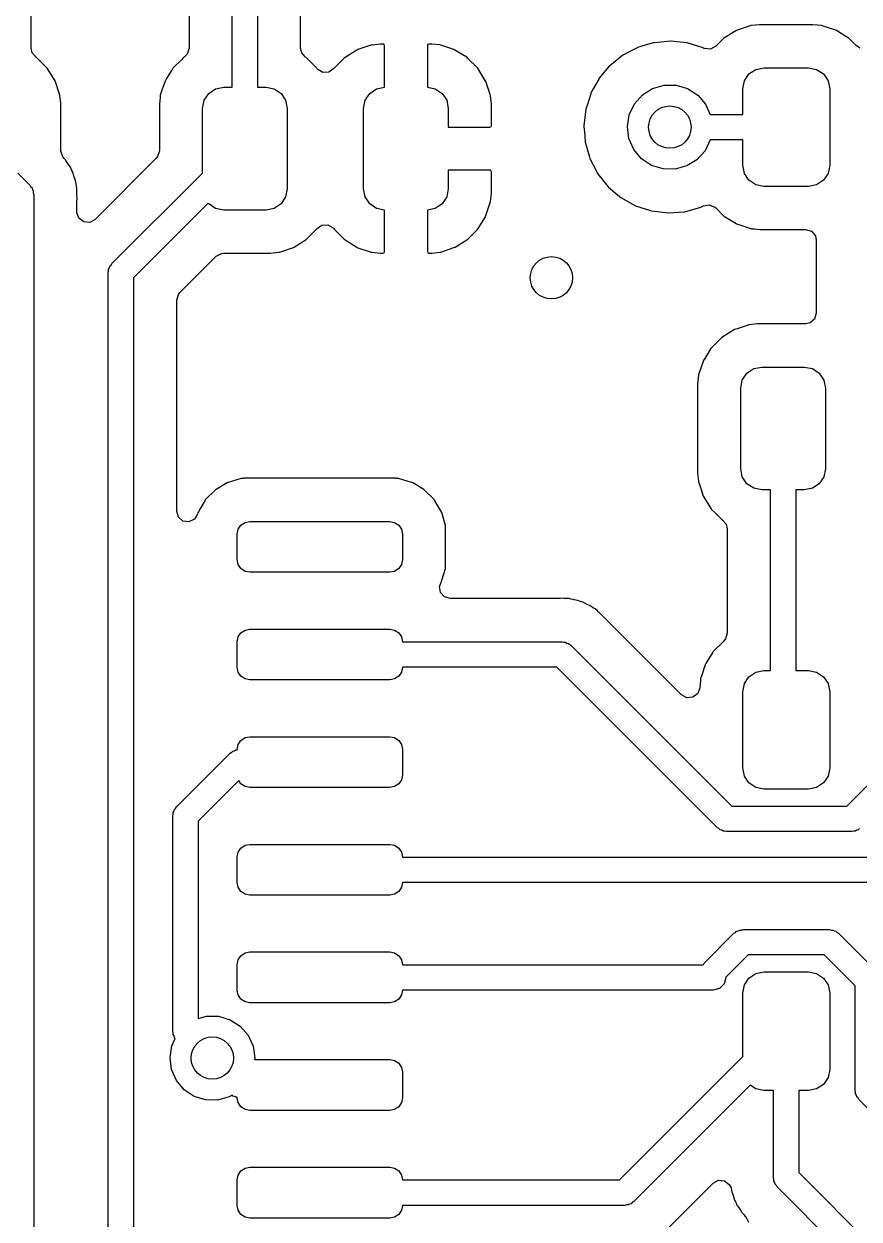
# Model space of a CAD drawing. Extents: x 41 to 172, y -227 to -42.
# Drawn here: x 128.52 to 138.38, y -110.42 to -96.32 of the extents above; entities that cross this region are included whole.
import ezdxf

# ---------------------------------------------------------------- set-up
doc = ezdxf.new("R2010")
doc.units = 0
doc.layers.add('BLACK', color=7, linetype='CONTINUOUS')

msp = doc.modelspace()

# ---------------------------------------------------------------- linework, layer by layer
at = {"layer": 'BLACK', "linetype": 'CONTINUOUS'}
for p, q in [((130.98, -97.065), (130.98, -85.815)), ((128.608, -96.6054), (128.608, -89.6831)), ((130.471, -93.2913), (130.471, -96.6056)), ((131.28, -93.495), (131.28, -97.065)), ((131.788, -96.6054), (131.788, -94.2136)), ((136.931, -96.3944), (136.781, -96.4875)), ((137.008, -96.3687), (136.931, -96.3944)), ((137.092, -96.3407), (137.008, -96.3687)), ((137.099, -96.3385), (137.092, -96.3407)), ((137.092, -96.3407), (137.092, -96.3407)), ((137.106, -96.3378), (137.099, -96.3385)), ((137.201, -96.3278), (137.106, -96.3378)), ((137.106, -96.3378), (137.106, -96.3378)), ((137.205, -96.3275), (137.201, -96.3278)), ((137.201, -96.3278), (137.201, -96.3278)), ((137.83, -96.3275), (137.205, -96.3275)), ((137.885, -96.3331), (137.83, -96.3275)), ((137.928, -96.3375), (137.885, -96.3331)), ((137.935, -96.3382), (137.928, -96.3375)), ((137.928, -96.3375), (137.928, -96.3375)), ((137.941, -96.3404), (137.935, -96.3382)), ((137.942, -96.3407), (137.941, -96.3404)), ((137.941, -96.3404), (137.941, -96.3404)), ((138.103, -96.3939), (137.942, -96.3407)), ((138.109, -96.3977), (138.103, -96.3939)), ((138.221, -96.4666), (138.109, -96.3977)), ((138.109, -96.3977), (138.109, -96.3977)), ((132.617, -96.5701), (132.463, -96.6216)), ((132.631, -96.5673), (132.617, -96.5701)), ((132.726, -96.5573), (132.631, -96.5673)), ((132.733, -96.557), (132.726, -96.5573)), ((132.762, -96.557), (132.733, -96.557)), ((132.77, -96.5587), (132.762, -96.557)), ((132.772, -96.5599), (132.77, -96.5587)), ((132.776, -96.5751), (132.772, -96.5599)), ((132.776, -97.0658), (132.776, -96.5751)), ((133.286, -96.5629), (133.284, -96.5705)), ((133.284, -96.5705), (133.284, -97.0658)), ((133.287, -96.5615), (133.286, -96.5629)), ((133.302, -96.557), (133.287, -96.5615)), ((133.327, -96.557), (133.302, -96.557)), ((133.334, -96.5573), (133.327, -96.557)), ((133.428, -96.567), (133.334, -96.5573)), ((133.441, -96.5699), (133.428, -96.567)), ((133.596, -96.621), (133.441, -96.5699)), ((135.759, -96.5993), (135.688, -96.6361)), ((135.764, -96.5964), (135.759, -96.5993)), ((135.759, -96.5993), (135.759, -96.5993)), ((135.852, -96.5705), (135.764, -96.5964)), ((135.948, -96.5423), (135.852, -96.5705)), ((135.954, -96.5406), (135.948, -96.5423)), ((135.948, -96.5423), (135.948, -96.5423)), ((135.96, -96.54), (135.954, -96.5406)), ((136.079, -96.5292), (135.96, -96.54)), ((135.96, -96.54), (135.96, -96.54)), ((136.151, -96.5226), (136.079, -96.5292)), ((136.157, -96.5233), (136.151, -96.5226)), ((136.342, -96.5427), (136.157, -96.5233)), ((136.157, -96.5233), (136.157, -96.5233)), ((136.348, -96.5433), (136.342, -96.5427)), ((136.342, -96.5427), (136.342, -96.5427)), ((136.537, -96.6018), (136.348, -96.5433)), ((136.542, -96.6047), (136.537, -96.6018)), ((136.687, -96.5809), (136.625, -96.615)), ((136.698, -96.5699), (136.687, -96.5809)), ((136.781, -96.4875), (136.698, -96.5699)), ((138.253, -96.4867), (138.221, -96.4666)), ((138.258, -96.4919), (138.253, -96.4867)), ((138.341, -96.5743), (138.258, -96.4919)), ((138.386, -96.6032), (138.341, -96.5743)), ((128.621, -96.6599), (128.608, -96.6054)), ((128.662, -96.706), (128.621, -96.6599)), ((128.661, -96.7073), (128.662, -96.706)), ((128.667, -96.7119), (128.661, -96.7073)), ((128.673, -96.7157), (128.667, -96.7119)), ((128.798, -96.8407), (128.673, -96.7157)), ((130.385, -96.737), (130.281, -96.8417)), ((130.4, -96.7217), (130.385, -96.737)), ((130.406, -96.7165), (130.4, -96.7217)), ((130.412, -96.7127), (130.406, -96.7165)), ((130.418, -96.7081), (130.412, -96.7127)), ((130.451, -96.6737), (130.417, -96.7075)), ((130.417, -96.7075), (130.418, -96.7081)), ((130.471, -96.6056), (130.451, -96.6737)), ((131.801, -96.6599), (131.788, -96.6054)), ((131.842, -96.706), (131.801, -96.6599)), ((131.841, -96.7073), (131.842, -96.706)), ((131.847, -96.7119), (131.841, -96.7073)), ((131.853, -96.7157), (131.847, -96.7119)), ((131.978, -96.8407), (131.853, -96.7157)), ((132.301, -96.7221), (132.186, -96.8368)), ((132.312, -96.7131), (132.301, -96.7221)), ((132.45, -96.6278), (132.312, -96.7131)), ((132.463, -96.6216), (132.45, -96.6278)), ((133.609, -96.6272), (133.596, -96.621)), ((133.747, -96.7122), (133.609, -96.6272)), ((133.758, -96.7213), (133.747, -96.7122)), ((133.873, -96.8358), (133.758, -96.7213)), ((135.589, -96.688), (135.435, -96.812)), ((135.688, -96.6361), (135.589, -96.688)), ((136.548, -96.6071), (136.542, -96.6047)), ((136.554, -96.61), (136.548, -96.607)), ((136.548, -96.607), (136.548, -96.6071)), ((136.625, -96.615), (136.554, -96.61)), ((128.892, -96.9911), (128.798, -96.8407)), ((130.277, -96.8479), (130.207, -96.9617)), ((130.281, -96.8417), (130.277, -96.8479)), ((130.277, -96.8479), (130.277, -96.8479)), ((131.982, -96.8466), (131.978, -96.8407)), ((131.989, -96.8544), (131.982, -96.8466)), ((132.05, -96.8901), (131.989, -96.8544)), ((132.179, -96.8458), (132.121, -96.8868)), ((132.186, -96.8368), (132.179, -96.8458)), ((133.882, -96.8472), (133.873, -96.8358)), ((133.967, -96.985), (133.882, -96.8472)), ((135.429, -96.8189), (135.308, -96.9635)), ((135.431, -96.8167), (135.429, -96.8189)), ((135.435, -96.812), (135.431, -96.8167)), ((137.078, -96.9092), (137.159, -96.855)), ((137.159, -96.855), (137.255, -96.836)), ((137.255, -96.836), (137.78, -96.836)), ((137.78, -96.836), (137.876, -96.855)), ((137.876, -96.855), (137.957, -96.9092)), ((128.948, -97.1588), (128.892, -96.9911)), ((130.188, -96.9923), (130.172, -97.0389)), ((130.207, -96.9617), (130.188, -96.9923)), ((132.121, -96.8868), (132.05, -96.8901)), ((133.973, -96.9982), (133.967, -96.985)), ((134.025, -97.1524), (133.973, -96.9982)), ((135.305, -96.9689), (135.241, -97.0857)), ((135.308, -96.9635), (135.305, -96.9689)), ((135.305, -96.9689), (135.305, -96.9689)), ((137.005, -97.086), (137.024, -96.9903)), ((137.024, -96.9903), (137.078, -96.9092)), ((137.957, -96.9092), (138.011, -96.9903)), ((138.011, -96.9903), (138.03, -97.086)), ((128.948, -97.1657), (128.948, -97.1588)), ((128.957, -97.2482), (128.948, -97.1657)), ((128.948, -97.1657), (128.948, -97.1657)), ((130.132, -97.167), (130.129, -97.1877)), ((130.156, -97.0897), (130.132, -97.1601)), ((130.132, -97.1601), (130.132, -97.167)), ((130.132, -97.167), (130.132, -97.167)), ((130.172, -97.0389), (130.156, -97.0897)), ((130.649, -97.2193), (130.703, -97.1382)), ((130.703, -97.1382), (130.784, -97.084)), ((130.784, -97.084), (130.88, -97.065)), ((130.88, -97.065), (130.98, -97.065)), ((131.28, -97.065), (131.38, -97.065)), ((131.38, -97.065), (131.476, -97.084)), ((131.476, -97.084), (131.557, -97.1382)), ((131.557, -97.1382), (131.611, -97.2193)), ((132.549, -97.2193), (132.603, -97.1382)), ((132.603, -97.1382), (132.684, -97.084)), ((132.684, -97.084), (132.776, -97.0658)), ((133.284, -97.0658), (133.376, -97.084)), ((133.376, -97.084), (133.457, -97.1382)), ((133.457, -97.1382), (133.511, -97.2193)), ((134.028, -97.1658), (134.025, -97.1524)), ((134.038, -97.2614), (134.028, -97.1658)), ((135.211, -97.1427), (135.171, -97.2679)), ((135.213, -97.1368), (135.211, -97.1427)), ((135.211, -97.1427), (135.211, -97.1427)), ((135.241, -97.0857), (135.213, -97.1368)), ((135.726, -97.2615), (135.82, -97.1552)), ((135.82, -97.1552), (135.94, -97.0796)), ((135.94, -97.0796), (136.076, -97.0406)), ((136.076, -97.0406), (136.218, -97.0415)), ((136.218, -97.0415), (136.354, -97.0821)), ((136.354, -97.0821), (136.473, -97.1592)), ((136.473, -97.1592), (136.565, -97.2666)), ((137.005, -97.386), (137.005, -97.086)), ((138.03, -97.086), (138.03, -97.986)), ((128.958, -97.2646), (128.957, -97.2482)), ((128.958, -97.8138), (128.958, -97.2646)), ((130.129, -97.1877), (130.121, -97.2646)), ((130.121, -97.2646), (130.121, -97.8151)), ((130.63, -97.315), (130.649, -97.2193)), ((131.611, -97.2193), (131.63, -97.315)), ((132.53, -97.315), (132.549, -97.2193)), ((133.511, -97.2193), (133.53, -97.315)), ((134.038, -97.2679), (134.038, -97.2614)), ((134.038, -97.5225), (134.038, -97.2679)), ((135.171, -97.2679), (135.153, -97.3253)), ((135.666, -97.3898), (135.726, -97.2615)), ((136.565, -97.2666), (136.62, -97.386)), ((130.63, -98.0779), (130.63, -97.315)), ((131.63, -97.315), (131.63, -98.265)), ((132.53, -98.265), (132.53, -97.315)), ((133.53, -97.315), (133.53, -97.536)), ((135.153, -97.3253), (135.131, -97.5219)), ((135.644, -97.5299), (135.666, -97.3898)), ((136.62, -97.386), (137.005, -97.386)), ((133.53, -97.536), (134.02, -97.536)), ((134.02, -97.536), (134.035, -97.5315)), ((134.035, -97.5315), (134.036, -97.5301)), ((134.036, -97.5301), (134.038, -97.5225)), ((135.131, -97.5219), (135.131, -97.528)), ((135.131, -97.528), (135.14, -97.6302)), ((135.662, -97.6705), (135.644, -97.5299)), ((135.14, -97.6302), (135.147, -97.7189)), ((135.147, -97.7189), (135.149, -97.7249)), ((135.149, -97.7249), (135.196, -97.8878)), ((135.72, -97.8002), (135.662, -97.6705)), ((136.62, -97.688), (136.559, -97.8156)), ((136.621, -97.686), (136.62, -97.688)), ((137.005, -97.686), (136.621, -97.686)), ((137.005, -97.986), (137.005, -97.686)), ((128.959, -97.821), (128.958, -97.8138)), ((128.983, -97.8878), (128.959, -97.821)), ((130.121, -97.8151), (130.101, -97.8832)), ((135.811, -97.9087), (135.72, -97.8002)), ((136.559, -97.8156), (136.463, -97.9207)), ((128.986, -97.8925), (128.983, -97.8878)), ((128.999, -97.9075), (128.986, -97.8925)), ((129.014, -97.9227), (128.999, -97.9075)), ((129.018, -97.9295), (129.014, -97.9227)), ((129.037, -97.9625), (129.018, -97.9295)), ((129.018, -97.9295), (129.018, -97.9295)), ((129.044, -97.9724), (129.037, -97.9625)), ((129.071, -98.0098), (129.044, -97.9724)), ((129.079, -98.0297), (129.071, -98.0098)), ((130.085, -97.9041), (129.363, -98.6256)), ((130.101, -97.8832), (130.085, -97.9041)), ((135.196, -97.8878), (135.202, -97.909)), ((135.202, -97.909), (135.205, -97.9145)), ((135.205, -97.9145), (135.274, -98.0499)), ((135.929, -97.9873), (135.811, -97.9087)), ((136.064, -98.0296), (135.929, -97.9873)), ((136.343, -97.9949), (136.206, -98.0322)), ((136.463, -97.9207), (136.343, -97.9949)), ((137.024, -98.0817), (137.005, -97.986)), ((138.03, -97.986), (138.011, -98.0817)), ((128.45, -98.0779), (128.596, -98.2235)), ((129.088, -98.0475), (129.079, -98.0297)), ((129.099, -98.0659), (129.088, -98.0475)), ((129.101, -98.0735), (129.099, -98.0659)), ((129.112, -98.1103), (129.101, -98.0735)), ((129.101, -98.0735), (129.101, -98.0735)), ((129.115, -98.1215), (129.112, -98.1103)), ((129.132, -98.1645), (129.115, -98.1215)), ((129.561, -99.1469), (130.63, -98.0779)), ((134.024, -98.044), (133.53, -98.044)), ((133.53, -98.044), (133.53, -98.265)), ((134.032, -98.0457), (134.024, -98.044)), ((134.034, -98.0469), (134.032, -98.0457)), ((134.038, -98.0621), (134.034, -98.0469)), ((134.038, -98.3121), (134.038, -98.0621)), ((135.274, -98.0499), (135.292, -98.085)), ((135.292, -98.085), (135.415, -98.24)), ((136.206, -98.0322), (136.064, -98.0296)), ((137.078, -98.1628), (137.024, -98.0817)), ((138.011, -98.0817), (137.957, -98.1628)), ((128.596, -98.2235), (128.605, -98.2406)), ((128.605, -98.2406), (128.619, -98.2545)), ((128.619, -98.2545), (128.625, -98.2736)), ((128.625, -98.2736), (128.634, -98.2907)), ((128.634, -98.2907), (128.634, -98.3104)), ((129.133, -98.1723), (129.132, -98.1645)), ((129.135, -98.1857), (129.133, -98.1723)), ((129.133, -98.1723), (129.133, -98.1723)), ((129.139, -98.2051), (129.135, -98.1857)), ((129.145, -98.2257), (129.139, -98.2051)), ((129.146, -98.2679), (129.145, -98.2257)), ((129.147, -98.2719), (129.146, -98.2679)), ((129.147, -98.2837), (129.147, -98.2719)), ((129.148, -98.2881), (129.147, -98.2837)), ((129.148, -98.3172), (129.148, -98.2881)), ((131.63, -98.265), (131.611, -98.3607)), ((132.549, -98.3607), (132.53, -98.265)), ((133.53, -98.265), (133.511, -98.3607)), ((135.415, -98.24), (135.42, -98.2439)), ((135.42, -98.2439), (135.42, -98.2439)), ((135.42, -98.2439), (135.552, -98.3563)), ((137.159, -98.217), (137.078, -98.1628)), ((137.255, -98.236), (137.159, -98.217)), ((137.78, -98.236), (137.255, -98.236)), ((137.876, -98.217), (137.78, -98.236)), ((137.957, -98.1628), (137.876, -98.217)), ((128.634, -98.3104), (128.64, -98.3295)), ((128.64, -98.3295), (128.64, -114.395)), ((129.148, -98.3211), (129.148, -98.3172)), ((129.15, -98.392), (129.148, -98.3211)), ((129.148, -98.4116), (129.149, -98.3997)), ((129.148, -98.5365), (129.148, -98.4116)), ((129.149, -98.3997), (129.15, -98.392)), ((130.698, -98.4341), (129.817, -99.3151)), ((130.703, -98.4418), (130.698, -98.4341)), ((131.611, -98.3607), (131.557, -98.4418)), ((132.603, -98.4418), (132.549, -98.3607)), ((133.511, -98.3607), (133.457, -98.4418)), ((133.974, -98.5806), (134.025, -98.4263)), ((134.025, -98.4263), (134.028, -98.4129)), ((134.028, -98.4129), (134.038, -98.3186)), ((134.038, -98.3186), (134.038, -98.3121)), ((135.552, -98.3563), (135.566, -98.3681)), ((135.566, -98.3681), (135.738, -98.4646)), ((129.148, -98.5455), (129.148, -98.5365)), ((129.173, -98.612), (129.148, -98.5455)), ((130.784, -98.496), (130.703, -98.4418)), ((130.88, -98.515), (130.784, -98.496)), ((131.38, -98.515), (130.88, -98.515)), ((131.476, -98.496), (131.38, -98.515)), ((131.557, -98.4418), (131.476, -98.496)), ((132.684, -98.496), (132.603, -98.4418)), ((132.776, -98.5142), (132.684, -98.496)), ((132.776, -99.0095), (132.776, -98.5142)), ((133.376, -98.496), (133.284, -98.5142)), ((133.284, -98.5142), (133.284, -99.0049)), ((133.457, -98.4418), (133.376, -98.496)), ((135.738, -98.4646), (135.926, -98.5257)), ((135.926, -98.5257), (136.123, -98.5492)), ((136.123, -98.5492), (136.129, -98.5487)), ((136.129, -98.5487), (136.314, -98.5345)), ((136.129, -98.5487), (136.129, -98.5487)), ((136.314, -98.5345), (136.32, -98.534)), ((136.314, -98.5345), (136.314, -98.5345)), ((136.32, -98.534), (136.51, -98.4808)), ((136.51, -98.4808), (136.54, -98.466)), ((136.54, -98.466), (136.61, -98.4532)), ((136.61, -98.4532), (136.675, -98.4801)), ((136.675, -98.4801), (136.686, -98.4893)), ((136.686, -98.4893), (136.782, -98.5853)), ((129.23, -98.6546), (129.173, -98.612)), ((129.301, -98.6597), (129.23, -98.6546)), ((129.363, -98.6256), (129.301, -98.6597)), ((131.982, -98.7338), (132.039, -98.6932)), ((132.039, -98.6932), (132.11, -98.6899)), ((132.11, -98.6899), (132.172, -98.7256)), ((133.883, -98.7318), (133.968, -98.5938)), ((133.968, -98.5938), (133.974, -98.5806)), ((136.782, -98.5853), (136.788, -98.5891)), ((136.788, -98.5891), (136.788, -98.5891)), ((136.788, -98.5891), (136.925, -98.6737)), ((136.925, -98.6737), (136.932, -98.6781)), ((136.932, -98.6781), (136.968, -98.6899)), ((136.968, -98.6899), (137.094, -98.7316)), ((131.854, -98.8635), (131.979, -98.7383)), ((131.979, -98.7383), (131.982, -98.7338)), ((132.172, -98.7256), (132.179, -98.7341)), ((132.179, -98.7341), (132.187, -98.7442)), ((132.187, -98.7442), (132.302, -98.8587)), ((132.302, -98.8587), (132.313, -98.8678)), ((133.748, -98.8669), (133.759, -98.8579)), ((133.759, -98.8579), (133.874, -98.7432)), ((133.874, -98.7432), (133.883, -98.7318)), ((137.094, -98.7316), (137.094, -98.7316)), ((137.094, -98.7316), (137.1, -98.7338)), ((137.1, -98.7338), (137.107, -98.7345)), ((137.107, -98.7345), (137.107, -98.7345)), ((137.107, -98.7345), (137.144, -98.7383)), ((137.144, -98.7383), (137.205, -98.7445)), ((137.205, -98.7445), (137.746, -98.7445)), ((137.746, -98.7445), (137.814, -98.7645)), ((137.814, -98.7645), (137.861, -98.8182)), ((137.861, -98.8182), (137.872, -98.8705)), ((131.543, -99.0103), (131.68, -98.9645)), ((131.68, -98.9645), (131.704, -98.9565)), ((131.704, -98.9565), (131.854, -98.8635)), ((132.313, -98.8678), (132.451, -98.9528)), ((132.451, -98.9528), (132.464, -98.959)), ((132.464, -98.959), (132.619, -99.0101)), ((133.443, -99.0099), (133.597, -98.9584)), ((133.597, -98.9584), (133.61, -98.9522)), ((133.61, -98.9522), (133.748, -98.8669)), ((137.872, -98.8705), (137.872, -99.7325)), ((130.362, -99.4889), (130.791, -99.0604)), ((130.791, -99.0604), (130.853, -99.0264)), ((130.853, -99.0264), (130.88, -99.0235)), ((130.88, -99.0235), (131.43, -99.0235)), ((131.43, -99.0235), (131.434, -99.0232)), ((131.434, -99.0232), (131.529, -99.0132)), ((131.434, -99.0232), (131.434, -99.0232)), ((131.529, -99.0132), (131.536, -99.0125)), ((131.529, -99.0132), (131.529, -99.0132)), ((131.536, -99.0125), (131.543, -99.0103)), ((131.543, -99.0103), (131.543, -99.0103)), ((132.619, -99.0101), (132.632, -99.013)), ((132.632, -99.013), (132.726, -99.0227)), ((132.726, -99.0227), (132.733, -99.023)), ((132.733, -99.023), (132.758, -99.023)), ((132.758, -99.023), (132.773, -99.0185)), ((132.773, -99.0185), (132.774, -99.0171)), ((132.774, -99.0171), (132.776, -99.0095)), ((133.284, -99.0049), (133.288, -99.0201)), ((133.288, -99.0201), (133.29, -99.0213)), ((133.29, -99.0213), (133.298, -99.023)), ((133.298, -99.023), (133.327, -99.023)), ((133.327, -99.023), (133.334, -99.0227)), ((133.334, -99.0227), (133.429, -99.0127)), ((133.429, -99.0127), (133.443, -99.0099)), ((129.517, -99.253), (129.522, -99.2339)), ((129.517, -111.034), (129.517, -99.253)), ((129.522, -99.2142), (129.532, -99.1971)), ((129.522, -99.2339), (129.522, -99.2142)), ((129.532, -99.1971), (129.537, -99.178)), ((129.537, -99.178), (129.551, -99.164)), ((129.551, -99.164), (129.561, -99.1469)), ((129.817, -99.3151), (129.817, -111.034)), ((130.326, -99.578), (130.346, -99.5098)), ((130.346, -99.5098), (130.362, -99.4889)), ((130.326, -102.069), (130.326, -99.578)), ((137.798, -99.8471), (137.746, -99.8585)), ((137.852, -99.8006), (137.798, -99.8471)), ((137.872, -99.7325), (137.852, -99.8006)), ((136.906, -99.9254), (136.756, -100.019)), ((136.937, -99.9151), (136.906, -99.9254)), ((137.067, -99.8717), (136.937, -99.9151)), ((137.074, -99.8695), (137.067, -99.8717)), ((137.067, -99.8717), (137.067, -99.8717)), ((137.081, -99.8688), (137.074, -99.8695)), ((137.176, -99.8588), (137.081, -99.8688)), ((137.081, -99.8688), (137.081, -99.8688)), ((137.18, -99.8585), (137.176, -99.8588)), ((137.176, -99.8588), (137.176, -99.8588)), ((137.746, -99.8585), (137.18, -99.8585)), ((136.756, -100.019), (136.631, -100.144)), ((136.556, -100.265), (136.538, -100.294)), ((136.627, -100.15), (136.556, -100.265)), ((136.631, -100.144), (136.627, -100.15)), ((136.627, -100.15), (136.627, -100.15)), ((136.536, -100.301), (136.491, -100.436)), ((136.538, -100.294), (136.536, -100.301)), ((137.053, -100.44), (137.134, -100.386)), ((137.134, -100.386), (137.23, -100.367)), ((137.23, -100.367), (137.73, -100.367)), ((137.73, -100.367), (137.826, -100.386)), ((137.826, -100.386), (137.907, -100.44)), ((136.482, -100.462), (136.471, -100.567)), ((136.491, -100.436), (136.482, -100.462)), ((136.98, -100.617), (136.999, -100.521)), ((136.999, -100.521), (137.053, -100.44)), ((137.907, -100.44), (137.961, -100.521)), ((137.961, -100.521), (137.98, -100.617)), ((136.471, -100.567), (136.471, -101.617)), ((136.98, -101.567), (136.98, -100.617)), ((137.98, -100.617), (137.98, -101.567)), ((131.123, -101.68), (131.121, -101.681)), ((132.907, -101.68), (131.123, -101.68)), ((132.909, -101.681), (132.907, -101.68)), ((136.471, -101.617), (136.472, -101.621)), ((136.472, -101.621), (136.472, -101.621)), ((136.472, -101.621), (136.482, -101.715)), ((136.999, -101.663), (136.98, -101.567)), ((137.053, -101.744), (136.999, -101.663)), ((137.961, -101.663), (137.907, -101.744)), ((137.98, -101.567), (137.961, -101.663)), ((130.783, -101.815), (130.666, -101.932)), ((130.79, -101.811), (130.783, -101.815)), ((130.92, -101.734), (130.79, -101.811)), ((130.79, -101.811), (130.79, -101.811)), ((130.926, -101.73), (130.92, -101.734)), ((130.92, -101.734), (130.92, -101.734)), ((130.934, -101.728), (130.926, -101.73)), ((130.986, -101.712), (130.934, -101.728)), ((130.934, -101.728), (130.934, -101.728)), ((131.086, -101.683), (130.986, -101.712)), ((131.093, -101.683), (131.086, -101.683)), ((131.121, -101.681), (131.093, -101.683)), ((131.093, -101.683), (131.093, -101.683)), ((131.121, -101.681), (131.121, -101.681)), ((132.937, -101.683), (132.909, -101.681)), ((132.909, -101.681), (132.909, -101.681)), ((132.944, -101.683), (132.937, -101.683)), ((132.937, -101.683), (132.937, -101.683)), ((133.044, -101.712), (132.944, -101.683)), ((133.096, -101.728), (133.044, -101.712)), ((133.104, -101.73), (133.096, -101.728)), ((133.096, -101.728), (133.096, -101.728)), ((133.11, -101.734), (133.104, -101.73)), ((133.24, -101.811), (133.11, -101.734)), ((133.11, -101.734), (133.11, -101.734)), ((133.247, -101.815), (133.24, -101.811)), ((133.24, -101.811), (133.24, -101.811)), ((133.364, -101.932), (133.247, -101.815)), ((136.482, -101.715), (136.482, -101.723)), ((136.482, -101.723), (136.485, -101.73)), ((136.485, -101.73), (136.485, -101.73)), ((136.485, -101.73), (136.517, -101.825)), ((137.134, -101.798), (137.053, -101.744)), ((137.23, -101.817), (137.134, -101.798)), ((137.33, -101.817), (137.23, -101.817)), ((137.33, -103.948), (137.33, -101.817)), ((137.73, -101.817), (137.63, -101.817)), ((137.63, -101.817), (137.63, -103.948)), ((137.826, -101.798), (137.73, -101.817)), ((137.907, -101.744), (137.826, -101.798)), ((130.662, -101.939), (130.606, -102.032)), ((130.666, -101.932), (130.662, -101.939)), ((130.662, -101.939), (130.662, -101.939)), ((133.368, -101.939), (133.364, -101.932)), ((133.424, -102.032), (133.368, -101.939)), ((133.368, -101.939), (133.368, -101.939)), ((136.517, -101.825), (136.538, -101.891)), ((136.538, -101.891), (136.632, -102.041)), ((130.346, -102.137), (130.326, -102.069)), ((130.577, -102.089), (130.572, -102.104)), ((130.581, -102.075), (130.577, -102.089)), ((130.606, -102.032), (130.581, -102.075)), ((133.449, -102.075), (133.424, -102.032)), ((133.451, -102.083), (133.449, -102.075)), ((133.452, -102.085), (133.451, -102.083)), ((133.451, -102.083), (133.451, -102.083)), ((133.496, -102.235), (133.452, -102.085)), ((136.632, -102.041), (136.637, -102.047)), ((136.637, -102.047), (136.679, -102.089)), ((136.679, -102.089), (136.757, -102.166)), ((130.399, -102.184), (130.346, -102.137)), ((130.47, -102.194), (130.399, -102.184)), ((130.534, -102.164), (130.47, -102.194)), ((130.572, -102.104), (130.534, -102.164)), ((131.051, -102.282), (131.084, -102.233)), ((131.084, -102.233), (131.133, -102.2)), ((131.133, -102.2), (131.19, -102.189)), ((131.19, -102.189), (132.84, -102.189)), ((132.84, -102.189), (132.897, -102.2)), ((132.897, -102.2), (132.946, -102.233)), ((132.946, -102.233), (132.979, -102.282)), ((133.496, -102.242), (133.496, -102.235)), ((133.497, -102.254), (133.496, -102.242)), ((133.496, -102.242), (133.496, -102.242)), ((136.757, -102.166), (136.763, -102.17)), ((136.763, -102.17), (136.769, -102.175)), ((136.769, -102.175), (136.768, -102.176)), ((136.768, -102.176), (136.809, -102.222)), ((136.809, -102.222), (136.821, -102.277)), ((131.04, -102.339), (131.051, -102.282)), ((131.04, -102.639), (131.04, -102.339)), ((132.979, -102.282), (132.99, -102.339)), ((132.99, -102.339), (132.99, -102.639)), ((133.499, -102.272), (133.497, -102.254)), ((133.499, -102.706), (133.499, -102.272)), ((136.821, -102.277), (136.821, -103.507)), ((131.051, -102.696), (131.04, -102.639)), ((132.99, -102.639), (132.979, -102.696)), ((131.084, -102.745), (131.051, -102.696)), ((131.133, -102.778), (131.084, -102.745)), ((131.19, -102.789), (131.133, -102.778)), ((132.84, -102.789), (131.19, -102.789)), ((132.897, -102.778), (132.84, -102.789)), ((132.946, -102.745), (132.897, -102.778)), ((132.979, -102.696), (132.946, -102.745)), ((133.476, -102.809), (133.496, -102.743)), ((133.496, -102.743), (133.499, -102.706)), ((133.428, -102.957), (133.442, -102.917)), ((133.442, -102.917), (133.444, -102.912)), ((133.442, -102.917), (133.442, -102.917)), ((133.444, -102.912), (133.445, -102.91)), ((133.445, -102.91), (133.449, -102.903)), ((133.449, -102.903), (133.451, -102.895)), ((133.451, -102.895), (133.476, -102.809)), ((133.438, -103.027), (133.428, -102.957)), ((133.485, -103.08), (133.438, -103.027)), ((133.553, -103.1), (133.485, -103.08)), ((134.837, -103.1), (133.553, -103.1)), ((134.849, -103.1), (134.837, -103.1)), ((134.895, -103.096), (134.849, -103.1)), ((134.903, -103.097), (134.895, -103.096)), ((134.916, -103.099), (134.903, -103.097)), ((134.936, -103.1), (134.916, -103.099)), ((134.957, -103.1), (134.936, -103.1)), ((134.974, -103.105), (134.957, -103.1)), ((135.002, -103.112), (134.974, -103.105)), ((135.014, -103.114), (135.002, -103.112)), ((135.059, -103.122), (135.014, -103.114)), ((135.079, -103.13), (135.059, -103.122)), ((135.098, -103.137), (135.079, -103.13)), ((135.118, -103.142), (135.098, -103.137)), ((135.125, -103.146), (135.118, -103.142)), ((135.159, -103.164), (135.125, -103.146)), ((135.125, -103.146), (135.125, -103.146)), ((135.169, -103.169), (135.159, -103.164)), ((135.205, -103.185), (135.169, -103.169)), ((135.212, -103.188), (135.205, -103.185)), ((135.205, -103.185), (135.205, -103.185)), ((135.218, -103.193), (135.212, -103.188)), ((135.229, -103.201), (135.218, -103.193)), ((135.245, -103.212), (135.229, -103.201)), ((135.257, -103.218), (135.245, -103.212)), ((135.264, -103.222), (135.257, -103.218)), ((135.285, -103.241), (135.264, -103.222)), ((135.298, -103.254), (135.285, -103.241)), ((135.307, -103.261), (135.298, -103.254)), ((135.31, -103.264), (135.307, -103.261)), ((135.331, -103.285), (135.31, -103.264)), ((135.334, -103.287), (135.331, -103.285)), ((135.378, -103.329), (135.334, -103.287)), ((135.385, -103.336), (135.378, -103.329)), ((135.39, -103.343), (135.385, -103.336)), ((135.398, -103.351), (135.39, -103.343)), ((135.39, -103.343), (135.39, -103.343)), ((136.281, -104.235), (135.398, -103.351)), ((131.051, -103.552), (131.084, -103.503)), ((131.084, -103.503), (131.133, -103.47)), ((131.133, -103.47), (131.19, -103.459)), ((131.19, -103.459), (132.84, -103.459)), ((132.84, -103.459), (132.897, -103.47)), ((132.897, -103.47), (132.946, -103.503)), ((132.946, -103.503), (132.979, -103.552)), ((136.821, -103.507), (136.801, -103.575)), ((131.04, -103.609), (131.051, -103.552)), ((131.04, -103.909), (131.04, -103.609)), ((132.979, -103.552), (132.99, -103.609)), ((132.99, -103.609), (134.874, -103.609)), ((134.874, -103.609), (134.893, -103.614)), ((134.893, -103.614), (134.913, -103.614)), ((134.913, -103.614), (134.93, -103.624)), ((134.93, -103.624), (134.949, -103.629)), ((134.949, -103.629), (134.963, -103.643)), ((134.963, -103.643), (134.98, -103.653)), ((134.98, -103.653), (136.875, -105.548)), ((136.781, -103.6), (136.656, -103.725)), ((136.801, -103.575), (136.78, -103.599)), ((136.78, -103.599), (136.781, -103.6)), ((136.652, -103.731), (136.581, -103.845)), ((136.656, -103.725), (136.652, -103.731)), ((136.652, -103.731), (136.652, -103.731)), ((131.051, -103.966), (131.04, -103.909)), ((132.99, -103.909), (132.979, -103.966)), ((134.812, -103.909), (132.99, -103.909)), ((136.706, -105.804), (134.812, -103.909)), ((136.561, -103.882), (136.517, -104.013)), ((136.563, -103.875), (136.561, -103.882)), ((136.581, -103.845), (136.563, -103.875)), ((131.084, -104.015), (131.051, -103.966)), ((131.133, -104.048), (131.084, -104.015)), ((131.19, -104.059), (131.133, -104.048)), ((132.84, -104.059), (131.19, -104.059)), ((132.897, -104.048), (132.84, -104.059)), ((132.946, -104.015), (132.897, -104.048)), ((132.979, -103.966), (132.946, -104.015)), ((136.505, -104.067), (136.496, -104.148)), ((136.507, -104.05), (136.505, -104.067)), ((136.517, -104.013), (136.507, -104.043)), ((136.507, -104.043), (136.507, -104.05)), ((136.507, -104.05), (136.507, -104.05)), ((137.024, -104.102), (137.078, -104.021)), ((137.078, -104.021), (137.159, -103.967)), ((137.159, -103.967), (137.255, -103.948)), ((137.255, -103.948), (137.33, -103.948)), ((137.63, -103.948), (137.78, -103.948)), ((137.78, -103.948), (137.876, -103.967)), ((137.876, -103.967), (137.957, -104.021)), ((137.957, -104.021), (138.011, -104.102)), ((136.496, -104.153), (136.473, -104.22)), ((136.496, -104.148), (136.496, -104.151)), ((136.496, -104.151), (136.496, -104.153)), ((137.005, -104.198), (137.024, -104.102)), ((137.005, -105.098), (137.005, -104.198)), ((138.011, -104.102), (138.03, -104.198)), ((138.03, -104.198), (138.03, -105.098)), ((136.346, -104.27), (136.281, -104.235)), ((136.417, -104.263), (136.346, -104.27)), ((136.473, -104.22), (136.417, -104.263)), ((131.051, -104.822), (131.084, -104.773)), ((131.084, -104.773), (131.133, -104.74)), ((131.133, -104.74), (131.19, -104.729)), ((131.19, -104.729), (132.84, -104.729)), ((132.84, -104.729), (132.897, -104.74)), ((132.897, -104.74), (132.946, -104.773)), ((132.946, -104.773), (132.979, -104.822)), ((130.323, -105.558), (130.958, -104.923)), ((130.958, -104.923), (130.975, -104.913)), ((130.975, -104.913), (130.989, -104.899)), ((130.989, -104.899), (131.008, -104.894)), ((131.008, -104.894), (131.025, -104.884)), ((131.025, -104.884), (131.04, -104.884)), ((131.04, -104.879), (131.051, -104.822)), ((131.04, -104.884), (131.04, -104.879)), ((132.979, -104.822), (132.99, -104.879)), ((132.99, -104.879), (132.99, -105.179)), ((138.231, -105.548), (138.83, -104.948)), ((132.99, -105.179), (132.979, -105.236)), ((137.024, -105.194), (137.005, -105.098)), ((137.078, -105.275), (137.024, -105.194)), ((138.011, -105.194), (137.957, -105.275)), ((138.03, -105.098), (138.011, -105.194)), ((131.058, -105.247), (130.579, -105.726)), ((131.084, -105.285), (131.058, -105.247)), ((131.133, -105.318), (131.084, -105.285)), ((131.19, -105.329), (131.133, -105.318)), ((132.84, -105.329), (131.19, -105.329)), ((132.897, -105.318), (132.84, -105.329)), ((132.946, -105.285), (132.897, -105.318)), ((132.979, -105.236), (132.946, -105.285)), ((137.159, -105.329), (137.078, -105.275)), ((137.255, -105.348), (137.159, -105.329)), ((137.876, -105.329), (137.78, -105.348)), ((137.957, -105.275), (137.876, -105.329)), ((137.78, -105.348), (137.255, -105.348)), ((130.284, -105.625), (130.294, -105.608)), ((130.284, -105.645), (130.284, -105.625)), ((130.294, -105.608), (130.299, -105.589)), ((130.299, -105.589), (130.313, -105.575)), ((130.313, -105.575), (130.323, -105.558)), ((136.875, -105.548), (138.231, -105.548)), ((130.279, -105.664), (130.284, -105.645)), ((130.279, -108.204), (130.279, -105.664)), ((130.579, -105.726), (130.579, -108.055)), ((136.724, -105.813), (136.706, -105.804)), ((136.738, -105.827), (136.724, -105.813)), ((136.757, -105.833), (136.738, -105.827)), ((136.774, -105.842), (136.757, -105.833)), ((136.793, -105.842), (136.774, -105.842)), ((136.813, -105.848), (136.793, -105.842)), ((138.293, -105.848), (136.813, -105.848)), ((138.312, -105.842), (138.293, -105.848)), ((138.332, -105.842), (138.312, -105.842)), ((138.349, -105.833), (138.332, -105.842)), ((138.368, -105.827), (138.349, -105.833)), ((138.382, -105.813), (138.368, -105.827)), ((131.051, -106.092), (131.084, -106.043)), ((131.084, -106.043), (131.133, -106.01)), ((131.133, -106.01), (131.19, -105.999)), ((131.19, -105.999), (132.84, -105.999)), ((132.84, -105.999), (132.897, -106.01)), ((132.897, -106.01), (132.946, -106.043)), ((132.946, -106.043), (132.979, -106.092)), ((131.04, -106.149), (131.051, -106.092)), ((131.04, -106.449), (131.04, -106.149)), ((132.979, -106.092), (132.99, -106.149)), ((132.99, -106.149), (139.19, -106.149)), ((131.051, -106.506), (131.04, -106.449)), ((132.99, -106.449), (132.979, -106.506)), ((139.252, -106.449), (132.99, -106.449)), ((131.084, -106.555), (131.051, -106.506)), ((131.133, -106.588), (131.084, -106.555)), ((131.19, -106.599), (131.133, -106.588)), ((132.84, -106.599), (131.19, -106.599)), ((132.897, -106.588), (132.84, -106.599)), ((132.946, -106.555), (132.897, -106.588)), ((132.979, -106.506), (132.946, -106.555)), ((136.901, -107.048), (136.918, -107.039)), ((136.918, -107.039), (136.932, -107.025)), ((136.932, -107.025), (136.951, -107.019)), ((136.951, -107.019), (136.968, -107.01)), ((136.968, -107.01), (136.988, -107.01)), ((136.988, -107.01), (137.007, -107.004)), ((137.007, -107.004), (138.028, -107.004)), ((138.028, -107.004), (138.047, -107.01)), ((138.047, -107.01), (138.067, -107.01)), ((138.067, -107.01), (138.084, -107.019)), ((138.084, -107.019), (138.103, -107.025)), ((138.103, -107.025), (138.117, -107.039)), ((138.117, -107.039), (138.134, -107.048)), ((136.549, -107.4), (136.901, -107.048)), ((138.134, -107.048), (138.587, -107.501)), ((131.051, -107.362), (131.084, -107.313)), ((131.084, -107.313), (131.133, -107.28)), ((131.133, -107.28), (131.19, -107.269)), ((131.19, -107.269), (132.84, -107.269)), ((132.84, -107.269), (132.897, -107.28)), ((132.897, -107.28), (132.946, -107.313)), ((132.946, -107.313), (132.979, -107.362)), ((137.069, -107.304), (136.805, -107.568)), ((137.966, -107.304), (137.069, -107.304)), ((138.33, -107.669), (137.966, -107.304)), ((131.04, -107.419), (131.051, -107.362)), ((131.04, -107.719), (131.04, -107.419)), ((132.979, -107.362), (132.99, -107.419)), ((132.99, -107.419), (136.537, -107.419)), ((136.537, -107.419), (136.54, -107.417)), ((136.54, -107.417), (136.549, -107.4)), ((136.805, -107.569), (136.785, -107.644)), ((136.805, -107.568), (136.805, -107.569)), ((137.024, -107.658), (137.078, -107.577)), ((137.078, -107.577), (137.159, -107.523)), ((137.159, -107.523), (137.255, -107.504)), ((137.255, -107.504), (137.78, -107.504)), ((137.78, -107.504), (137.876, -107.523)), ((137.876, -107.523), (137.957, -107.577)), ((137.957, -107.577), (138.011, -107.658)), ((131.051, -107.776), (131.04, -107.719)), ((132.99, -107.719), (132.979, -107.776)), ((136.655, -107.719), (132.99, -107.719)), ((136.73, -107.699), (136.655, -107.719)), ((136.785, -107.644), (136.73, -107.699)), ((137.005, -107.754), (137.024, -107.658)), ((138.011, -107.658), (138.03, -107.754)), ((138.33, -108.902), (138.33, -107.669)), ((131.084, -107.825), (131.051, -107.776)), ((131.133, -107.858), (131.084, -107.825)), ((131.19, -107.869), (131.133, -107.858)), ((132.84, -107.869), (131.19, -107.869)), ((132.897, -107.858), (132.84, -107.869)), ((132.946, -107.825), (132.897, -107.858)), ((132.979, -107.776), (132.946, -107.825)), ((137.005, -108.504), (137.005, -107.754)), ((138.03, -107.754), (138.03, -108.654)), ((130.579, -108.055), (130.679, -108.026)), ((130.679, -108.026), (130.82, -108.027)), ((130.82, -108.027), (130.956, -108.068)), ((130.956, -108.068), (131.075, -108.145)), ((131.075, -108.145), (131.168, -108.252)), ((130.268, -108.375), (130.309, -108.289)), ((130.284, -108.223), (130.279, -108.204)), ((130.284, -108.243), (130.284, -108.223)), ((130.294, -108.26), (130.284, -108.243)), ((130.299, -108.279), (130.294, -108.26)), ((130.309, -108.289), (130.299, -108.279)), ((131.168, -108.252), (131.226, -108.381)), ((130.247, -108.515), (130.268, -108.375)), ((131.226, -108.381), (131.246, -108.521)), ((130.265, -108.656), (130.247, -108.515)), ((131.246, -108.534), (131.245, -108.539)), ((131.245, -108.539), (132.84, -108.539)), ((131.246, -108.521), (131.246, -108.534)), ((132.84, -108.539), (132.897, -108.55)), ((132.897, -108.55), (132.946, -108.583)), ((132.946, -108.583), (132.979, -108.632)), ((135.55, -109.959), (137.005, -108.504)), ((130.322, -108.786), (130.265, -108.656)), ((132.979, -108.632), (132.99, -108.689)), ((132.99, -108.689), (132.99, -108.989)), ((138.03, -108.654), (138.011, -108.75)), ((130.413, -108.894), (130.322, -108.786)), ((137.093, -108.841), (135.719, -110.215)), ((137.159, -108.885), (137.093, -108.841)), ((137.957, -108.831), (137.876, -108.885)), ((138.011, -108.75), (137.957, -108.831)), ((130.531, -108.973), (130.413, -108.894)), ((130.667, -109.015), (130.531, -108.973)), ((130.945, -108.98), (130.808, -109.018)), ((130.979, -108.959), (130.945, -108.98)), ((130.989, -108.969), (130.979, -108.959)), ((131.008, -108.974), (130.989, -108.969)), ((131.025, -108.984), (131.008, -108.974)), ((131.04, -108.984), (131.025, -108.984)), ((131.04, -108.989), (131.04, -108.984)), ((131.051, -109.046), (131.04, -108.989)), ((132.99, -108.989), (132.979, -109.046)), ((137.255, -108.904), (137.159, -108.885)), ((137.368, -108.904), (137.255, -108.904)), ((137.368, -109.935), (137.368, -108.904)), ((137.78, -108.904), (137.667, -108.904)), ((137.667, -108.904), (137.667, -109.873)), ((137.876, -108.885), (137.78, -108.904)), ((138.336, -108.921), (138.33, -108.902)), ((138.336, -108.941), (138.336, -108.921)), ((138.345, -108.958), (138.336, -108.941)), ((138.351, -108.977), (138.345, -108.958)), ((138.365, -108.991), (138.351, -108.977)), ((138.374, -109.008), (138.365, -108.991)), ((138.726, -109.36), (138.374, -109.008)), ((130.808, -109.018), (130.667, -109.015)), ((131.084, -109.095), (131.051, -109.046)), ((131.133, -109.128), (131.084, -109.095)), ((131.19, -109.139), (131.133, -109.128)), ((132.84, -109.139), (131.19, -109.139)), ((132.897, -109.128), (132.84, -109.139)), ((132.946, -109.095), (132.897, -109.128)), ((132.979, -109.046), (132.946, -109.095)), ((131.051, -109.902), (131.084, -109.853)), ((131.084, -109.853), (131.133, -109.82)), ((131.133, -109.82), (131.19, -109.809)), ((131.19, -109.809), (132.84, -109.809)), ((132.84, -109.809), (132.897, -109.82)), ((132.897, -109.82), (132.946, -109.853)), ((132.946, -109.853), (132.979, -109.902)), ((131.04, -109.959), (131.051, -109.902)), ((131.04, -110.259), (131.04, -109.959)), ((132.979, -109.902), (132.99, -109.959)), ((132.99, -109.959), (135.55, -109.959)), ((136.104, -110.548), (136.655, -109.997)), ((136.655, -109.997), (136.718, -109.963)), ((136.718, -109.963), (136.789, -109.968)), ((136.789, -109.968), (136.845, -110.011)), ((137.373, -109.954), (137.368, -109.935)), ((137.373, -109.974), (137.373, -109.954)), ((137.382, -109.991), (137.373, -109.974)), ((137.388, -110.01), (137.382, -109.991)), ((137.667, -109.873), (138.918, -111.123)), ((136.845, -110.011), (136.866, -110.051)), ((136.866, -110.051), (136.868, -110.059)), ((136.868, -110.059), (136.872, -110.079)), ((136.872, -110.079), (136.875, -110.1)), ((136.875, -110.1), (136.878, -110.107)), ((136.878, -110.107), (136.878, -110.107)), ((136.878, -110.107), (136.892, -110.143)), ((137.402, -110.024), (137.388, -110.01)), ((137.411, -110.041), (137.402, -110.024)), ((138.83, -111.46), (137.411, -110.041)), ((131.051, -110.316), (131.04, -110.259)), ((132.99, -110.259), (132.979, -110.316)), ((135.612, -110.259), (132.99, -110.259)), ((135.632, -110.254), (135.612, -110.259)), ((135.651, -110.254), (135.632, -110.254)), ((135.668, -110.244), (135.651, -110.254)), ((135.688, -110.239), (135.668, -110.244)), ((135.701, -110.225), (135.688, -110.239)), ((135.719, -110.215), (135.701, -110.225)), ((136.892, -110.143), (136.895, -110.154)), ((136.895, -110.154), (136.908, -110.199)), ((136.908, -110.199), (136.919, -110.217)), ((136.919, -110.217), (136.928, -110.235)), ((136.928, -110.235), (136.936, -110.255)), ((136.936, -110.255), (136.947, -110.27)), ((136.947, -110.27), (136.963, -110.292)), ((131.084, -110.365), (131.051, -110.316)), ((131.133, -110.398), (131.084, -110.365)), ((131.19, -110.409), (131.133, -110.398)), ((132.84, -110.409), (131.19, -110.409)), ((132.897, -110.398), (132.84, -110.409)), ((132.946, -110.365), (132.897, -110.398)), ((132.979, -110.316), (132.946, -110.365)), ((136.963, -110.292), (136.97, -110.302)), ((136.97, -110.302), (136.989, -110.335)), ((136.989, -110.335), (136.989, -110.335)), ((136.989, -110.335), (136.993, -110.342)), ((136.993, -110.342), (137.008, -110.357)), ((137.008, -110.357), (137.021, -110.372)), ((137.021, -110.372), (137.034, -110.389)), ((137.034, -110.389), (137.039, -110.394)), ((137.039, -110.394), (137.071, -110.457))]:
    msp.add_line(p, q, dxfattribs=at)
at = {"layer": 'BLACK'}
for centre in [(136.144, -97.536), (134.747, -99.314), (130.746, -108.521)]:
    msp.add_circle(centre, 0.25, dxfattribs=at)

doc.saveas('drawing.dxf')
